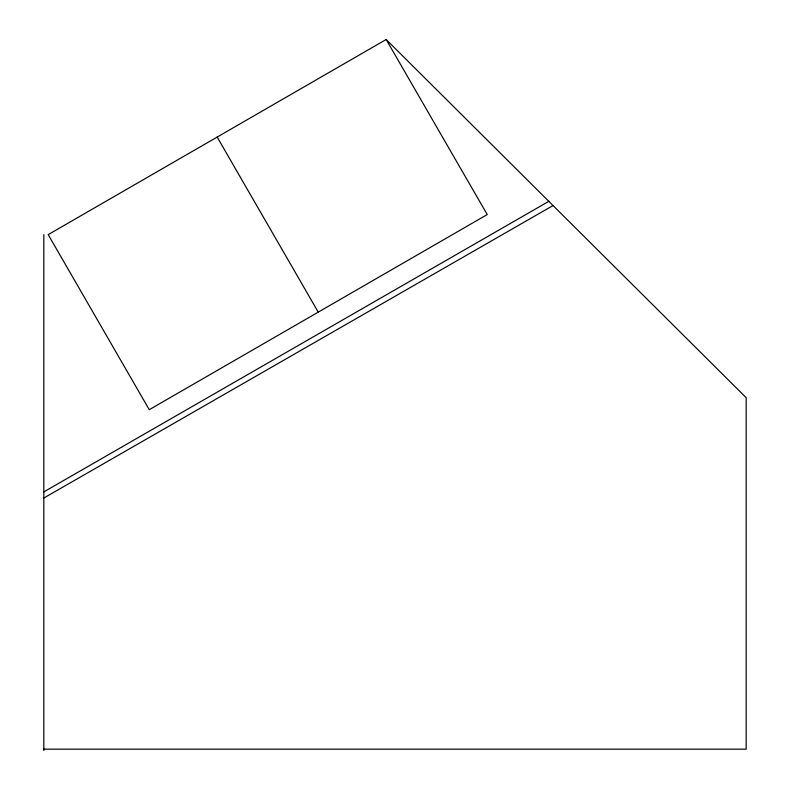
<?xml version="1.0" encoding="UTF-8"?>
<svg xmlns="http://www.w3.org/2000/svg" width="790" height="790" viewBox="0 0 790 790"><rect width="100%" height="100%" fill="white"/><g stroke="black" fill="none" stroke-linecap="round" stroke-linejoin="round"><path stroke-width="1.19" d="M386.152 39.5L48.19 234.63L149.261 409.694L487.233 214.564L386.152 39.5L746.175 397.696L746.175 749.157L43.825 749.157M43.825 491.894L548.823 201.341M43.825 498.036L553.049 205.548M217.171 137.065L318.242 312.129M43.825 234.63L43.825 750.5"/></g></svg>
